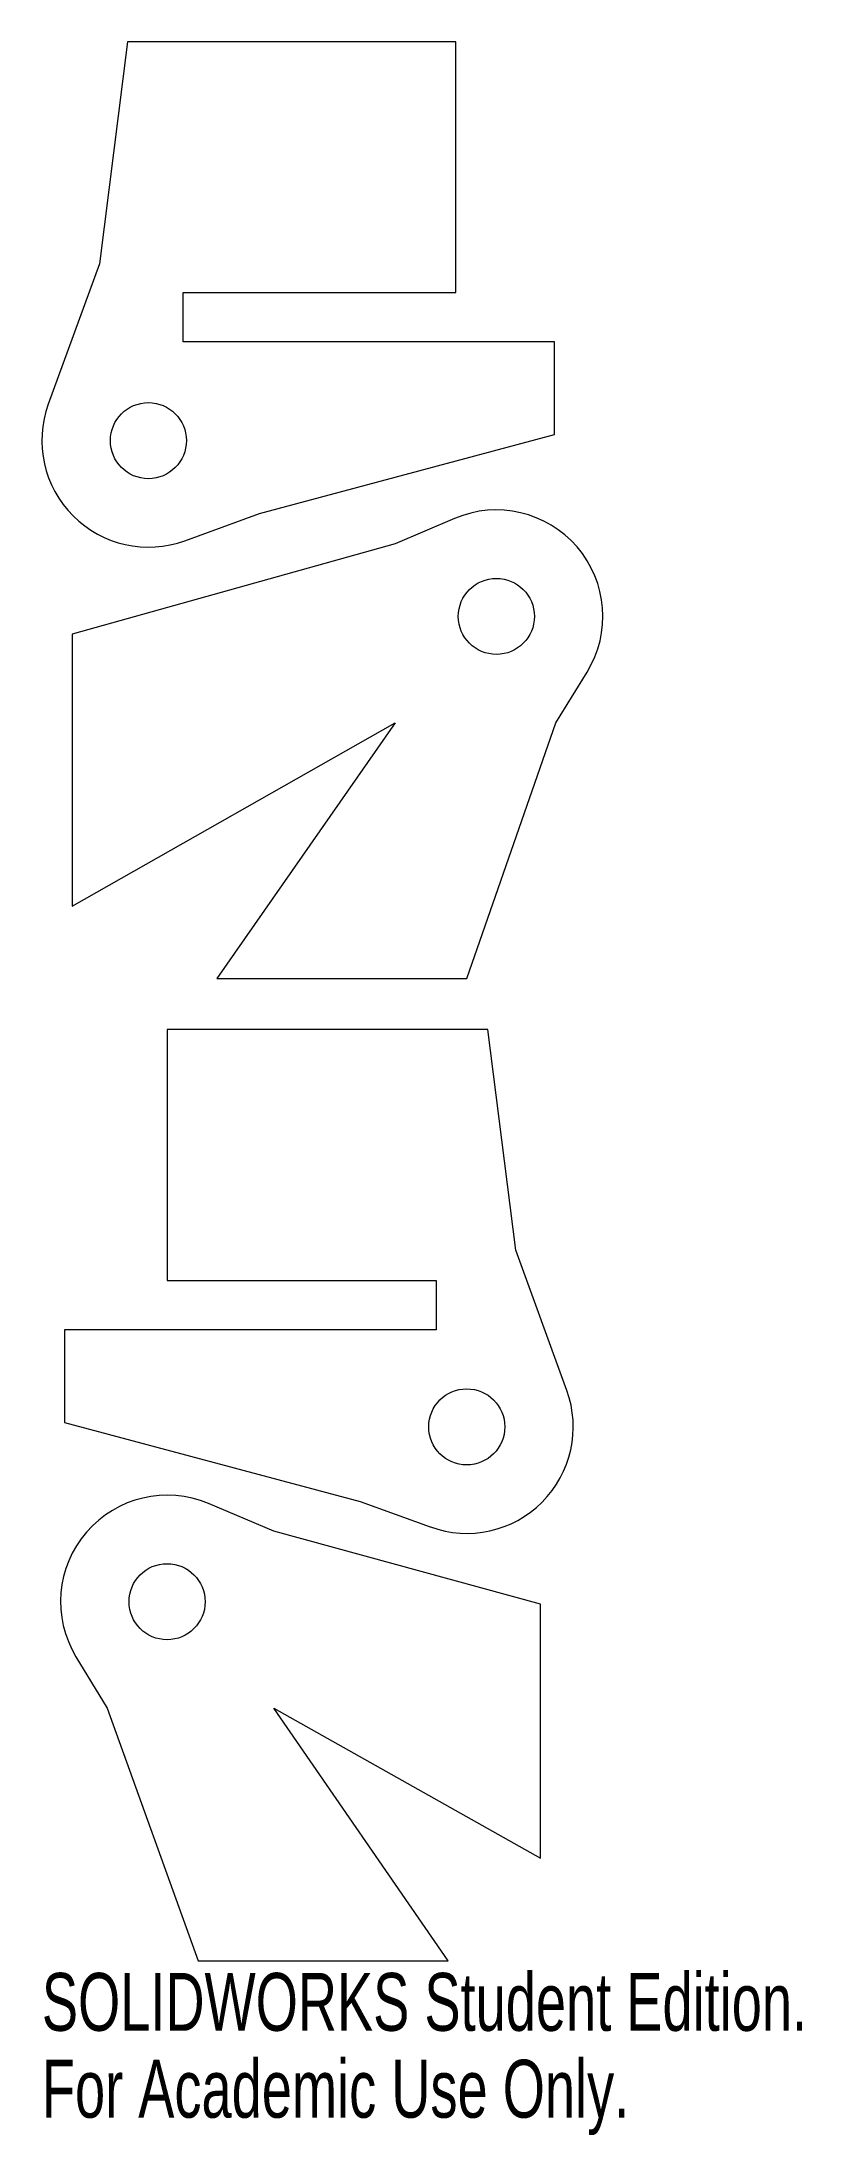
# Model space of a CAD drawing. Header units: inches. Extents: x 4.75 to 7.25, y -2.31 to 4.57.
import ezdxf

# ---------------------------------------------------------------- set-up
doc = ezdxf.new("R2010")
doc.units = ezdxf.units.IN
doc.header["$MEASUREMENT"] = 0
doc.styles.add('SLDTEXTSTYLE0', font='TXT', dxfattribs={"width": 0.7})

msp = doc.modelspace()

# ---------------------------------------------------------------- linework, layer by layer
at = {"color": 7, "linetype": 'Continuous', "lineweight": 15}
for p, q in [((5.0302, 4.5707), (4.938, 3.841)), ((6.1097, 4.5707), (5.0302, 4.5707)), ((6.1097, 3.7469), (6.1097, 4.5707)), ((4.938, 3.841), (4.7701, 3.3796)), ((5.2137, 3.5844), (5.2137, 3.7469)), ((5.2137, 3.7469), (6.1097, 3.7469)), ((6.4334, 3.5844), (5.2137, 3.5844)), ((6.4334, 3.2805), (6.4334, 3.5844)), ((5.4637, 3.0202), (6.4334, 3.2805)), ((5.2187, 2.931), (5.4637, 3.0202)), ((6.1055, 3.0042), (5.9095, 2.9208)), ((5.9095, 2.9208), (4.8489, 2.6237)), ((4.8489, 2.6237), (4.8489, 1.7297)), ((6.4382, 2.332), (6.5408, 2.499)), ((4.8489, 1.7297), (5.9095, 2.332)), ((5.9095, 2.332), (5.3235, 1.4923)), ((6.1453, 1.4923), (6.4382, 2.332)), ((5.3235, 1.4923), (6.1453, 1.4923)), ((6.2147, 1.3241), (5.1605, 1.3241)), ((5.1605, 1.3241), (5.1605, 0.4996)), ((6.3062, 0.5993), (6.2147, 1.3241)), ((6.4741, 0.138), (6.3062, 0.5993)), ((5.1605, 0.4996), (6.0453, 0.4996)), ((6.0453, 0.4996), (6.0453, 0.3371)), ((6.0453, 0.3371), (4.8228, 0.3371)), ((4.8228, 0.3371), (4.8228, 0.0321)), ((4.8228, 0.0321), (5.7953, -0.2269)), ((5.5113, -0.3247), (5.2966, -0.2341)), ((5.7953, -0.2269), (6.0255, -0.3106)), ((6.3877, -0.5648), (5.5113, -0.3247)), ((6.3877, -1.3999), (6.3877, -0.5648)), ((4.8611, -0.7378), (4.9631, -0.9063)), ((4.9631, -0.9063), (5.2627, -1.7366)), ((6.0838, -1.7366), (5.5113, -0.9063)), ((5.5113, -0.9063), (6.3877, -1.3999)), ((5.2627, -1.7366), (6.0838, -1.7366))]:
    msp.add_line(p, q, dxfattribs=at)
for centre in [(5.099, 3.2599), (6.2426, 2.6822), (6.1453, 0.0182), (5.1605, -0.5565)]:
    msp.add_circle(centre, 0.125, dxfattribs=at)
for centre, start, end in [((5.099, 3.2599), 160, 290), ((6.2426, 2.6822), 328.43, 113.06), ((6.1453, 0.0182), 250, 20), ((5.1605, -0.5565), 67.11, 211.19)]:
    msp.add_arc(centre, 0.35, start, end, dxfattribs=at)

# ---------------------------------------------------------------- texts
at = {"color": 7, "linetype": 'Continuous', "char_height": 0.1903, "attachment_point": 1, "style": 'SLDTEXTSTYLE0'}
for s, insert in [('SOLIDWORKS Student Edition.', (4.749, -1.7767)), ('For Academic Use Only.', (4.749, -2.0622))]:
    msp.add_mtext(s, dxfattribs=dict(at, insert=insert))

doc.saveas('drawing.dxf')
